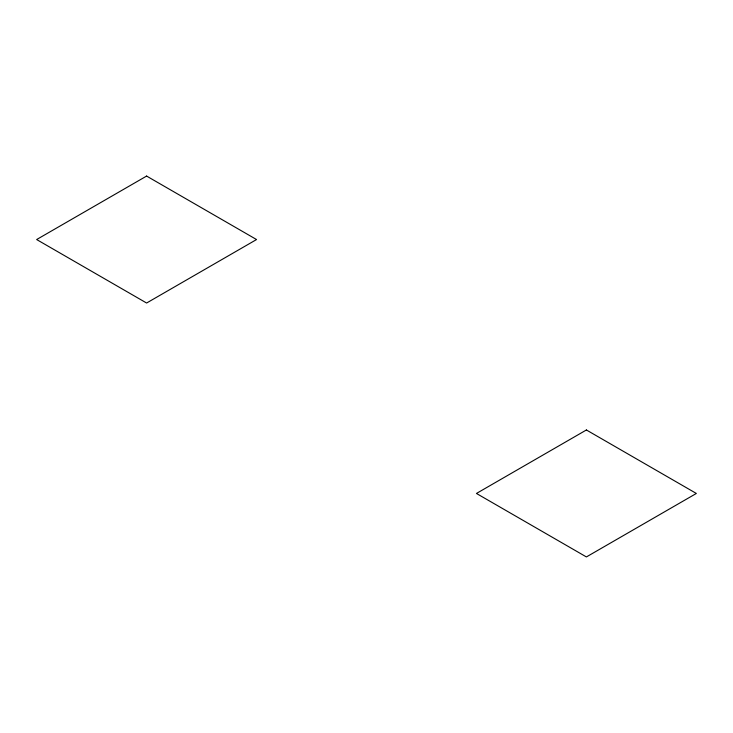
<?xml version="1.0" encoding="UTF-8"?>
<svg xmlns="http://www.w3.org/2000/svg" width="733" height="733" viewBox="0 0 733 733"><rect width="100%" height="100%" fill="white"/><g stroke="black" fill="none" stroke-linecap="round" stroke-linejoin="round"><path stroke-width="1.1" d="M146.6 176.067L36.65 239.544L146.6 303.022L256.55 239.544L146.6 176.067M586.4 429.978L476.45 493.456L586.4 556.933L696.35 493.456L586.4 429.978"/></g></svg>
